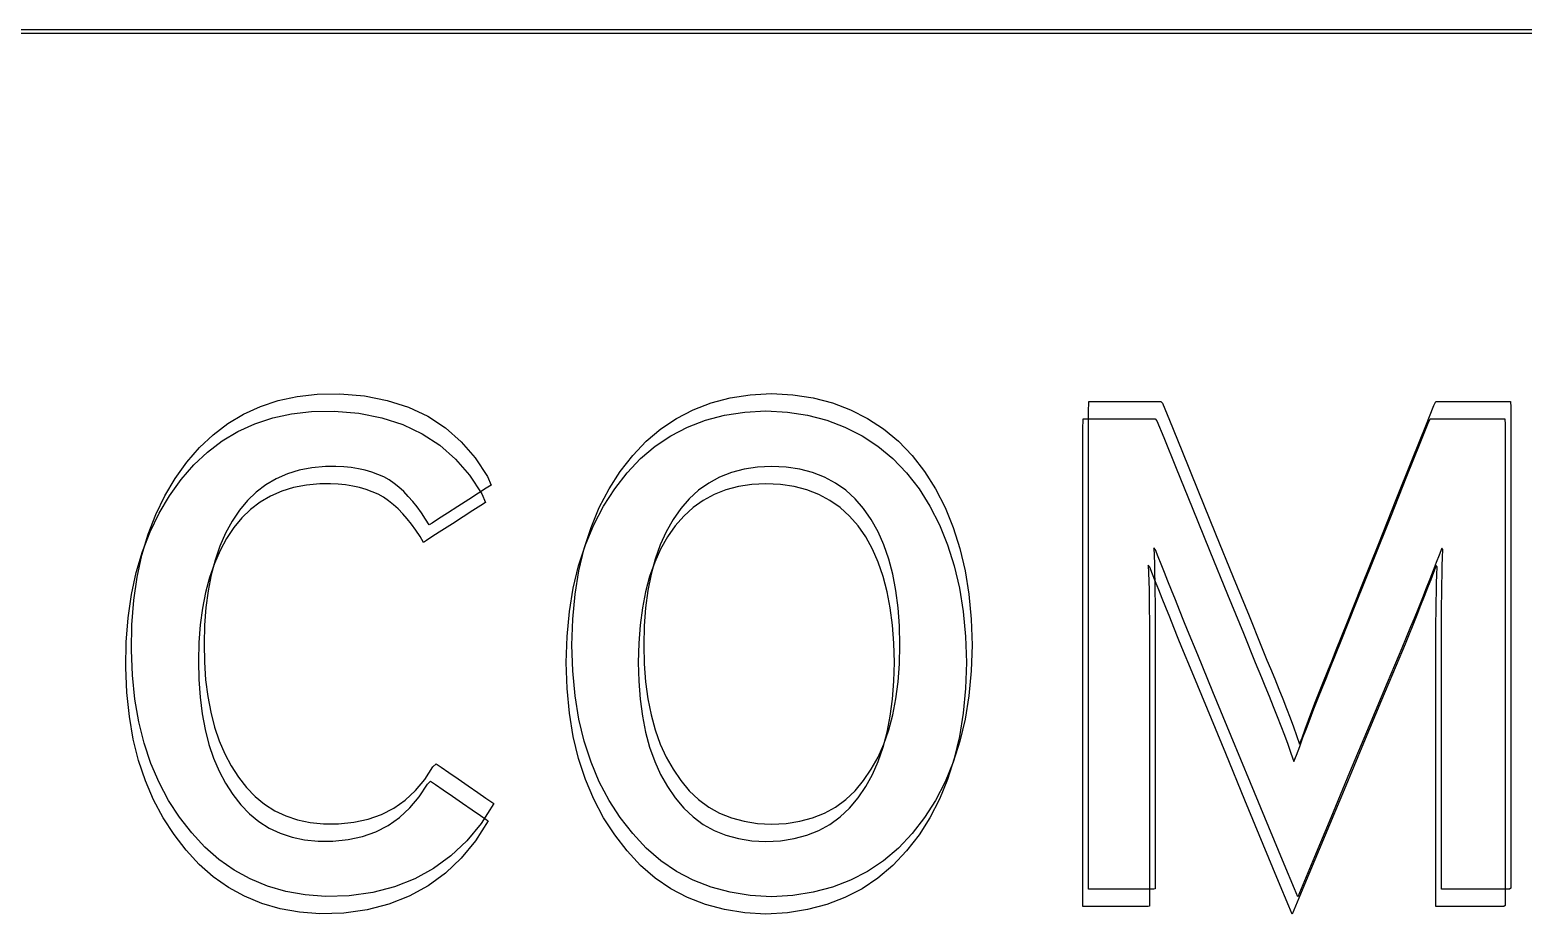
# Model space of a CAD drawing. Extents: x 1 to 47.7, y 0.2 to 35.
# Drawn here: x 15.5088 to 15.8657, y 13.2029 to 13.4144 of the extents above; entities that cross this region are included whole.
import ezdxf

# ---------------------------------------------------------------- set-up
doc = ezdxf.new("R2010")
doc.units = 0
doc.header["$MEASUREMENT"] = 0
for name, color, linetype in [('4_1__5U__UP_TO_TWO_IO_BOAR', 7, 'CONTINUOUS'), ('4_2__5U__FRONT_PANEL_W_24_', 7, 'CONTINUOUS'), ('5_1___24__TARGET_LEDS___12', 7, 'CONTINUOUS')]:
    doc.layers.add(name, color=color, linetype=linetype)

msp = doc.modelspace()

# ---------------------------------------------------------------- linework, layer by layer
at = {"layer": '4_1__5U__UP_TO_TWO_IO_BOAR'}
msp.add_lwpolyline([(15.95687, 13.41359), (15.75912, 13.41359), (15.54988, 13.41359), (15.34926, 13.41359)], dxfattribs=at)
for points in [[(15.61968, 13.22938), (15.61663, 13.22465), (15.61322, 13.22048), (15.60944, 13.21687), (15.6053, 13.21383), (15.6008, 13.21135), (15.59594, 13.20944), (15.59072, 13.20809), (15.58513, 13.2073), (15.57947, 13.20712), (15.57458, 13.20754), (15.56995, 13.20838), (15.56557, 13.20965), (15.56144, 13.21134), (15.55757, 13.21346), (15.55395, 13.216), (15.55058, 13.21897), (15.54747, 13.22236), (15.54457, 13.22611), (15.54195, 13.23011), (15.53967, 13.23439), (15.53772, 13.23896), (15.53611, 13.24382), (15.53484, 13.24895), (15.5339, 13.25437), (15.53329, 13.26008), (15.53303, 13.26607), (15.53315, 13.27216), (15.53362, 13.27799), (15.53442, 13.28354), (15.53556, 13.28881), (15.53704, 13.2938), (15.53885, 13.29852), (15.541, 13.30296), (15.54348, 13.30712), (15.54629, 13.31101), (15.54931, 13.31451), (15.55257, 13.3176), (15.55609, 13.32027), (15.55986, 13.32251), (15.56389, 13.32434), (15.56816, 13.32575), (15.57269, 13.32673), (15.57747, 13.3273), (15.58286, 13.3274), (15.58875, 13.32689), (15.59422, 13.32582), (15.59927, 13.32419), (15.60389, 13.322), (15.60809, 13.31924), (15.61187, 13.31593), (15.61523, 13.31205), (15.61816, 13.30761), (15.61901, 13.30554), (15.61788, 13.30482), (15.61601, 13.30361), (15.61367, 13.3021), (15.61111, 13.30045), (15.60862, 13.29885), (15.60647, 13.29746), (15.60491, 13.29645), (15.60423, 13.29601), (15.60338, 13.29739), (15.60238, 13.29891), (15.60136, 13.30032), (15.60031, 13.30164), (15.59924, 13.30286), (15.59814, 13.30399), (15.59701, 13.30502), (15.59586, 13.30596), (15.59467, 13.30679), (15.59335, 13.3075), (15.59195, 13.30812), (15.59048, 13.30866), (15.58893, 13.3091), (15.5873, 13.30946), (15.58559, 13.30974), (15.58381, 13.30992), (15.58194, 13.31002), (15.57944, 13.30999), (15.57621, 13.3097), (15.57317, 13.30911), (15.57032, 13.30824), (15.56766, 13.30707), (15.56518, 13.30562), (15.5629, 13.30388), (15.5608, 13.30185), (15.55889, 13.29954), (15.55714, 13.29691), (15.55557, 13.29403), (15.55421, 13.29093), (15.55306, 13.2876), (15.55211, 13.28405), (15.55137, 13.28028), (15.55084, 13.27628), (15.55052, 13.27205), (15.5504, 13.2676), (15.55049, 13.26318), (15.55079, 13.25897), (15.55129, 13.25499), (15.552, 13.25123), (15.55292, 13.24768), (15.55405, 13.24436), (15.55538, 13.24126), (15.55692, 13.23837), (15.55865, 13.23569), (15.56053, 13.23322), (15.56261, 13.23106), (15.56487, 13.2292), (15.56732, 13.22765), (15.56996, 13.22641), (15.57278, 13.22548), (15.5758, 13.22485), (15.579, 13.22453), (15.58257, 13.22453), (15.58623, 13.2249), (15.58964, 13.22565), (15.59282, 13.22679), (15.59576, 13.2283), (15.59847, 13.2302), (15.60093, 13.23249), (15.60316, 13.23515), (15.60514, 13.2382), (15.60591, 13.23889), (15.60707, 13.23809), (15.6089, 13.23682), (15.61114, 13.23528), (15.61354, 13.23362), (15.61585, 13.23203), (15.61781, 13.23067), (15.61917, 13.22973)], [(15.734, 13.2673), (15.73379, 13.26109), (15.73324, 13.25518), (15.73234, 13.24958), (15.7311, 13.24427), (15.72951, 13.23926), (15.72757, 13.23455), (15.7253, 13.23014), (15.72267, 13.22603), (15.71969, 13.22219), (15.71641, 13.21873), (15.71286, 13.21572), (15.70905, 13.21316), (15.70498, 13.21105), (15.70065, 13.20938), (15.69605, 13.20817), (15.6912, 13.2074), (15.68608, 13.20708), (15.681, 13.2074), (15.67619, 13.20817), (15.67164, 13.20938), (15.66736, 13.21105), (15.66335, 13.21316), (15.6596, 13.21572), (15.65612, 13.21873), (15.6529, 13.22219), (15.64992, 13.22603), (15.64723, 13.23014), (15.6449, 13.23455), (15.64292, 13.23926), (15.64129, 13.24427), (15.64002, 13.24958), (15.6391, 13.25518), (15.63853, 13.26109), (15.63832, 13.2673), (15.63853, 13.27351), (15.6391, 13.27943), (15.64002, 13.28505), (15.64129, 13.29039), (15.64292, 13.29543), (15.6449, 13.30017), (15.64723, 13.30463), (15.64992, 13.30879), (15.6529, 13.31263), (15.65612, 13.31603), (15.6596, 13.31899), (15.66335, 13.32151), (15.66736, 13.32358), (15.67164, 13.32521), (15.67619, 13.3264), (15.681, 13.32714), (15.68608, 13.32744), (15.6912, 13.32714), (15.69605, 13.3264), (15.70065, 13.32521), (15.70498, 13.32358), (15.70905, 13.32151), (15.71286, 13.31899), (15.71641, 13.31603), (15.71969, 13.31263), (15.72267, 13.30879), (15.7253, 13.30463), (15.72757, 13.30017), (15.72951, 13.29543), (15.7311, 13.29039), (15.73234, 13.28505), (15.73324, 13.27943), (15.73379, 13.27351)], [(15.84623, 13.2089), (15.84623, 13.21112), (15.84623, 13.21705), (15.84623, 13.2256), (15.84623, 13.23567), (15.84623, 13.24616), (15.84623, 13.25598), (15.84623, 13.26404), (15.84623, 13.26924), (15.84623, 13.27126), (15.84624, 13.27411), (15.84625, 13.27682), (15.84628, 13.27939), (15.84631, 13.28182), (15.84635, 13.28411), (15.8464, 13.28626), (15.84645, 13.28827), (15.84652, 13.29014), (15.8463, 13.29044), (15.84567, 13.28879), (15.84498, 13.28702), (15.84423, 13.28511), (15.84343, 13.28307), (15.84257, 13.28091), (15.84166, 13.27861), (15.84069, 13.27618), (15.83966, 13.27362), (15.83885, 13.27166), (15.83671, 13.26654), (15.83324, 13.25824), (15.82893, 13.24794), (15.82427, 13.2368), (15.81975, 13.22598), (15.81585, 13.21665), (15.81306, 13.20997), (15.81186, 13.20711), (15.81107, 13.20896), (15.80862, 13.21489), (15.80497, 13.22373), (15.80059, 13.23432), (15.79598, 13.24549), (15.7916, 13.25608), (15.78795, 13.26493), (15.7855, 13.27086), (15.7846, 13.27303), (15.78358, 13.27562), (15.7826, 13.27808), (15.78168, 13.28041), (15.78081, 13.2826), (15.77999, 13.28467), (15.77923, 13.2866), (15.77852, 13.28841), (15.77786, 13.29008), (15.77748, 13.29054), (15.77754, 13.2887), (15.7776, 13.28672), (15.77765, 13.2846), (15.77769, 13.28234), (15.77773, 13.27994), (15.77775, 13.2774), (15.77777, 13.27472), (15.77778, 13.27191), (15.77778, 13.2699), (15.77778, 13.26548), (15.77778, 13.25796), (15.77778, 13.24844), (15.77778, 13.238), (15.77778, 13.22774), (15.77778, 13.21877), (15.77778, 13.21216), (15.77778, 13.20902), (15.77742, 13.2089), (15.77608, 13.2089), (15.774, 13.2089), (15.77147, 13.2089), (15.76876, 13.2089), (15.76616, 13.2089), (15.76396, 13.2089), (15.76243, 13.2089), (15.76185, 13.2089), (15.76185, 13.2131), (15.76185, 13.22431), (15.76185, 13.24047), (15.76185, 13.2595), (15.76185, 13.27934), (15.76185, 13.29791), (15.76185, 13.31315), (15.76185, 13.32298), (15.76189, 13.32557), (15.76278, 13.32557), (15.76465, 13.32557), (15.76719, 13.32557), (15.7701, 13.32557), (15.77306, 13.32557), (15.77575, 13.32557), (15.77788, 13.32557), (15.77914, 13.32557), (15.77953, 13.32511), (15.78117, 13.32107), (15.78413, 13.3138), (15.78796, 13.30437), (15.79222, 13.29391), (15.79645, 13.28351), (15.80021, 13.27427), (15.80305, 13.26729), (15.80451, 13.26369), (15.80534, 13.26171), (15.80638, 13.2592), (15.80736, 13.25676), (15.8083, 13.25439), (15.80919, 13.25209), (15.81004, 13.24986), (15.81083, 13.24771), (15.81157, 13.24563), (15.81226, 13.24361), (15.81295, 13.24514), (15.81367, 13.24718), (15.81445, 13.2493), (15.81527, 13.2515), (15.81614, 13.25379), (15.81706, 13.25615), (15.81803, 13.25859), (15.81904, 13.26112), (15.81999, 13.26346), (15.82107, 13.26616), (15.82359, 13.27248), (15.82712, 13.28131), (15.83121, 13.29155), (15.83542, 13.3021), (15.83931, 13.31185), (15.84245, 13.3197), (15.84439, 13.32455), (15.84487, 13.32557), (15.84592, 13.32557), (15.84794, 13.32557), (15.85062, 13.32557), (15.85364, 13.32557), (15.85667, 13.32557), (15.8594, 13.32557), (15.86152, 13.32557), (15.86269, 13.32557), (15.86282, 13.32423), (15.86282, 13.31588), (15.86282, 13.30166), (15.86282, 13.28365), (15.86282, 13.26391), (15.86282, 13.24452), (15.86282, 13.22755), (15.86282, 13.21506), (15.86282, 13.20912), (15.86245, 13.2089), (15.86105, 13.2089), (15.85889, 13.2089), (15.85625, 13.2089), (15.85343, 13.2089), (15.85072, 13.2089), (15.84842, 13.2089), (15.84683, 13.2089)], [(15.71677, 13.2673), (15.71666, 13.27188), (15.71634, 13.27623), (15.71581, 13.28034), (15.71506, 13.28421), (15.71409, 13.28784), (15.71292, 13.29124), (15.71153, 13.2944), (15.70992, 13.29733), (15.70809, 13.29998), (15.70605, 13.3023), (15.70381, 13.30432), (15.70136, 13.30603), (15.69871, 13.30744), (15.69586, 13.30855), (15.6928, 13.30935), (15.68954, 13.30984), (15.68608, 13.31003), (15.68268, 13.30984), (15.67949, 13.30935), (15.67648, 13.30855), (15.67367, 13.30744), (15.67106, 13.30603), (15.66864, 13.30432), (15.66641, 13.3023), (15.66438, 13.29998), (15.66254, 13.29733), (15.6609, 13.2944), (15.65948, 13.29124), (15.65828, 13.28784), (15.65729, 13.28421), (15.65653, 13.28034), (15.65598, 13.27623), (15.65565, 13.27188), (15.65554, 13.2673), (15.65565, 13.26277), (15.65598, 13.25848), (15.65653, 13.25442), (15.65729, 13.25059), (15.65828, 13.24699), (15.65948, 13.24362), (15.6609, 13.24049), (15.66254, 13.23759), (15.66438, 13.23489), (15.66641, 13.23245), (15.66864, 13.23034), (15.67106, 13.22855), (15.67367, 13.22709), (15.67648, 13.22595), (15.67949, 13.22514), (15.68268, 13.22465), (15.68608, 13.22449), (15.68954, 13.22465), (15.6928, 13.22514), (15.69586, 13.22595), (15.69871, 13.22709), (15.70136, 13.22855), (15.70381, 13.23034), (15.70605, 13.23245), (15.70809, 13.23489), (15.70992, 13.23759), (15.71153, 13.24049), (15.71292, 13.24362), (15.71409, 13.24699), (15.71506, 13.25059), (15.71581, 13.25442), (15.71634, 13.25848), (15.71666, 13.26277)]]:
    msp.add_lwpolyline(points, close=True, dxfattribs=at)
at = {"layer": '4_2__5U__FRONT_PANEL_W_24_'}
msp.add_lwpolyline([(15.95466, 13.41444), (15.75691, 13.41444), (15.54767, 13.41444), (15.34705, 13.41444)], dxfattribs=at)
for points in [[(15.61834, 13.22523), (15.61529, 13.22049), (15.61188, 13.21633), (15.6081, 13.21272), (15.60396, 13.20968), (15.59946, 13.2072), (15.5946, 13.20529), (15.58938, 13.20394), (15.58379, 13.20315), (15.57812, 13.20297), (15.57324, 13.20339), (15.56861, 13.20423), (15.56423, 13.2055), (15.5601, 13.20719), (15.55623, 13.20931), (15.55261, 13.21185), (15.54924, 13.21482), (15.54613, 13.21821), (15.54323, 13.22196), (15.54061, 13.22596), (15.53833, 13.23024), (15.53638, 13.23481), (15.53477, 13.23967), (15.53349, 13.2448), (15.53256, 13.25022), (15.53195, 13.25593), (15.53168, 13.26192), (15.5318, 13.26801), (15.53227, 13.27384), (15.53308, 13.27939), (15.53422, 13.28466), (15.5357, 13.28965), (15.53751, 13.29437), (15.53966, 13.29881), (15.54214, 13.30297), (15.54495, 13.30686), (15.54796, 13.31036), (15.55123, 13.31345), (15.55475, 13.31612), (15.55852, 13.31836), (15.56254, 13.32019), (15.56682, 13.3216), (15.57135, 13.32258), (15.57613, 13.32315), (15.58151, 13.32325), (15.58741, 13.32274), (15.59288, 13.32167), (15.59793, 13.32004), (15.60255, 13.31785), (15.60675, 13.31509), (15.61053, 13.31178), (15.61388, 13.3079), (15.61681, 13.30345), (15.61766, 13.30139), (15.61654, 13.30067), (15.61467, 13.29946), (15.61233, 13.29795), (15.60977, 13.2963), (15.60728, 13.2947), (15.60512, 13.2933), (15.60357, 13.2923), (15.60289, 13.29186), (15.60204, 13.29324), (15.60104, 13.29475), (15.60002, 13.29617), (15.59897, 13.29749), (15.59789, 13.29871), (15.59679, 13.29984), (15.59566, 13.30087), (15.5945, 13.30181), (15.59331, 13.30264), (15.592, 13.30335), (15.59061, 13.30397), (15.58913, 13.30451), (15.58759, 13.30495), (15.58596, 13.30531), (15.58425, 13.30559), (15.58246, 13.30577), (15.5806, 13.30587), (15.5781, 13.30584), (15.57487, 13.30555), (15.57183, 13.30496), (15.56898, 13.30409), (15.56632, 13.30292), (15.56384, 13.30147), (15.56155, 13.29973), (15.55946, 13.2977), (15.55755, 13.29539), (15.55579, 13.29276), (15.55423, 13.28988), (15.55287, 13.28678), (15.55172, 13.28345), (15.55077, 13.2799), (15.55003, 13.27612), (15.5495, 13.27213), (15.54918, 13.2679), (15.54906, 13.26345), (15.54915, 13.25903), (15.54945, 13.25482), (15.54995, 13.25084), (15.55066, 13.24708), (15.55158, 13.24353), (15.5527, 13.24021), (15.55403, 13.23711), (15.55557, 13.23422), (15.55731, 13.23154), (15.55919, 13.22907), (15.56126, 13.22691), (15.56352, 13.22505), (15.56597, 13.2235), (15.56861, 13.22226), (15.57144, 13.22132), (15.57445, 13.2207), (15.57766, 13.22038), (15.58123, 13.22038), (15.58488, 13.22075), (15.5883, 13.2215), (15.59148, 13.22264), (15.59442, 13.22415), (15.59712, 13.22605), (15.59959, 13.22834), (15.60181, 13.231), (15.6038, 13.23405), (15.60457, 13.23474), (15.60573, 13.23394), (15.60756, 13.23267), (15.6098, 13.23113), (15.6122, 13.22947), (15.61451, 13.22788), (15.61647, 13.22652), (15.61783, 13.22558)], [(15.73265, 13.26315), (15.73245, 13.25694), (15.73189, 13.25103), (15.731, 13.24543), (15.72975, 13.24012), (15.72817, 13.23511), (15.72623, 13.2304), (15.72395, 13.22599), (15.72133, 13.22188), (15.71834, 13.21804), (15.71506, 13.21458), (15.71151, 13.21157), (15.7077, 13.20901), (15.70363, 13.2069), (15.6993, 13.20523), (15.6947, 13.20402), (15.68985, 13.20325), (15.68473, 13.20293), (15.67966, 13.20325), (15.67485, 13.20402), (15.6703, 13.20523), (15.66602, 13.2069), (15.66201, 13.20901), (15.65826, 13.21157), (15.65477, 13.21458), (15.65156, 13.21804), (15.64858, 13.22188), (15.64589, 13.22599), (15.64355, 13.2304), (15.64157, 13.23511), (15.63995, 13.24012), (15.63867, 13.24543), (15.63775, 13.25103), (15.63719, 13.25694), (15.63698, 13.26315), (15.63719, 13.26936), (15.63775, 13.27528), (15.63867, 13.2809), (15.63995, 13.28624), (15.64157, 13.29128), (15.64355, 13.29602), (15.64589, 13.30048), (15.64858, 13.30464), (15.65156, 13.30848), (15.65477, 13.31188), (15.65826, 13.31484), (15.66201, 13.31736), (15.66602, 13.31943), (15.6703, 13.32106), (15.67485, 13.32225), (15.67966, 13.32299), (15.68473, 13.32329), (15.68985, 13.32299), (15.6947, 13.32225), (15.6993, 13.32106), (15.70363, 13.31943), (15.7077, 13.31736), (15.71151, 13.31484), (15.71506, 13.31188), (15.71834, 13.30848), (15.72133, 13.30464), (15.72395, 13.30048), (15.72623, 13.29602), (15.72817, 13.29128), (15.72975, 13.28624), (15.731, 13.2809), (15.73189, 13.27528), (15.73245, 13.26936)], [(15.84489, 13.20475), (15.84489, 13.20697), (15.84489, 13.2129), (15.84489, 13.22145), (15.84489, 13.23152), (15.84489, 13.24201), (15.84489, 13.25183), (15.84489, 13.25989), (15.84489, 13.26509), (15.84489, 13.26711), (15.8449, 13.26996), (15.84491, 13.27267), (15.84493, 13.27524), (15.84496, 13.27767), (15.845, 13.27996), (15.84505, 13.28211), (15.84511, 13.28412), (15.84517, 13.28599), (15.84495, 13.28629), (15.84432, 13.28464), (15.84364, 13.28287), (15.84289, 13.28096), (15.84209, 13.27892), (15.84123, 13.27676), (15.84031, 13.27446), (15.83934, 13.27203), (15.83831, 13.26947), (15.83751, 13.26751), (15.83537, 13.26239), (15.8319, 13.25409), (15.82759, 13.24379), (15.82293, 13.23265), (15.81841, 13.22183), (15.81451, 13.2125), (15.81171, 13.20582), (15.81052, 13.20296), (15.80973, 13.20481), (15.80728, 13.21074), (15.80363, 13.21958), (15.79925, 13.23017), (15.79464, 13.24134), (15.79026, 13.25193), (15.78661, 13.26078), (15.78416, 13.2667), (15.78326, 13.26888), (15.78223, 13.27147), (15.78126, 13.27393), (15.78034, 13.27626), (15.77947, 13.27845), (15.77865, 13.28052), (15.77789, 13.28245), (15.77718, 13.28426), (15.77652, 13.28593), (15.77613, 13.28639), (15.7762, 13.28455), (15.77626, 13.28257), (15.77631, 13.28045), (15.77635, 13.27819), (15.77638, 13.27579), (15.77641, 13.27325), (15.77643, 13.27057), (15.77643, 13.26776), (15.77644, 13.26575), (15.77644, 13.26133), (15.77644, 13.25381), (15.77644, 13.24429), (15.77644, 13.23385), (15.77644, 13.22359), (15.77644, 13.21461), (15.77644, 13.20801), (15.77644, 13.20487), (15.77608, 13.20475), (15.77474, 13.20475), (15.77266, 13.20475), (15.77013, 13.20475), (15.76742, 13.20475), (15.76482, 13.20475), (15.76261, 13.20475), (15.76108, 13.20475), (15.76051, 13.20475), (15.76051, 13.20895), (15.76051, 13.22016), (15.76051, 13.23632), (15.76051, 13.25535), (15.76051, 13.27519), (15.76051, 13.29376), (15.76051, 13.309), (15.76051, 13.31883), (15.76054, 13.32142), (15.76143, 13.32142), (15.76331, 13.32142), (15.76585, 13.32142), (15.76876, 13.32142), (15.77171, 13.32142), (15.77441, 13.32142), (15.77654, 13.32142), (15.77779, 13.32142), (15.77818, 13.32096), (15.77982, 13.31692), (15.78278, 13.30964), (15.78662, 13.30022), (15.79088, 13.28976), (15.79511, 13.27935), (15.79887, 13.27012), (15.8017, 13.26314), (15.80317, 13.25954), (15.804, 13.25756), (15.80503, 13.25505), (15.80602, 13.25261), (15.80696, 13.25024), (15.80785, 13.24794), (15.80869, 13.24571), (15.80948, 13.24356), (15.81023, 13.24147), (15.81092, 13.23946), (15.8116, 13.24099), (15.81233, 13.24303), (15.81311, 13.24515), (15.81393, 13.24735), (15.8148, 13.24964), (15.81572, 13.252), (15.81668, 13.25444), (15.81769, 13.25697), (15.81864, 13.25931), (15.81972, 13.26201), (15.82225, 13.26833), (15.82577, 13.27716), (15.82986, 13.2874), (15.83408, 13.29795), (15.83797, 13.3077), (15.84111, 13.31555), (15.84304, 13.3204), (15.84353, 13.32142), (15.84457, 13.32142), (15.8466, 13.32142), (15.84928, 13.32142), (15.85229, 13.32142), (15.85533, 13.32142), (15.85806, 13.32142), (15.86017, 13.32142), (15.86134, 13.32142), (15.86148, 13.32008), (15.86148, 13.31172), (15.86148, 13.29751), (15.86148, 13.2795), (15.86148, 13.25976), (15.86148, 13.24037), (15.86148, 13.2234), (15.86148, 13.21091), (15.86148, 13.20497), (15.86111, 13.20475), (15.85971, 13.20475), (15.85755, 13.20475), (15.8549, 13.20475), (15.85208, 13.20475), (15.84938, 13.20475), (15.84708, 13.20475), (15.84549, 13.20475)], [(15.71543, 13.26315), (15.71532, 13.26773), (15.715, 13.27208), (15.71446, 13.27619), (15.71371, 13.28006), (15.71275, 13.28369), (15.71157, 13.28709), (15.71018, 13.29025), (15.70858, 13.29318), (15.70675, 13.29582), (15.70471, 13.29815), (15.70247, 13.30017), (15.70002, 13.30188), (15.69737, 13.30329), (15.69452, 13.3044), (15.69146, 13.3052), (15.6882, 13.30569), (15.68473, 13.30588), (15.68134, 13.30569), (15.67814, 13.3052), (15.67514, 13.3044), (15.67233, 13.30329), (15.66972, 13.30188), (15.6673, 13.30017), (15.66507, 13.29815), (15.66304, 13.29582), (15.66119, 13.29318), (15.65956, 13.29025), (15.65814, 13.28709), (15.65693, 13.28369), (15.65595, 13.28006), (15.65519, 13.27619), (15.65464, 13.27208), (15.65431, 13.26773), (15.6542, 13.26315), (15.65431, 13.25862), (15.65464, 13.25433), (15.65519, 13.25027), (15.65595, 13.24644), (15.65693, 13.24284), (15.65814, 13.23947), (15.65956, 13.23634), (15.66119, 13.23344), (15.66304, 13.23074), (15.66507, 13.2283), (15.6673, 13.22619), (15.66972, 13.2244), (15.67233, 13.22294), (15.67514, 13.2218), (15.67814, 13.22099), (15.68134, 13.2205), (15.68473, 13.22034), (15.6882, 13.2205), (15.69146, 13.22099), (15.69452, 13.2218), (15.69737, 13.22294), (15.70002, 13.2244), (15.70247, 13.22619), (15.70471, 13.2283), (15.70675, 13.23074), (15.70858, 13.23344), (15.71018, 13.23634), (15.71157, 13.23947), (15.71275, 13.24284), (15.71371, 13.24644), (15.71446, 13.25027), (15.715, 13.25433), (15.71532, 13.25862)]]:
    msp.add_lwpolyline(points, close=True, dxfattribs=at)
at = {"layer": '5_1___24__TARGET_LEDS___12'}
msp.add_lwpolyline([(15.95466, 13.41444), (15.75691, 13.41444), (15.54767, 13.41444), (15.34705, 13.41444)], dxfattribs=at)
for points in [[(15.61834, 13.22523), (15.61529, 13.22049), (15.61188, 13.21633), (15.6081, 13.21272), (15.60396, 13.20968), (15.59946, 13.2072), (15.5946, 13.20529), (15.58938, 13.20394), (15.58379, 13.20315), (15.57812, 13.20297), (15.57324, 13.20339), (15.56861, 13.20423), (15.56423, 13.2055), (15.5601, 13.20719), (15.55623, 13.20931), (15.55261, 13.21185), (15.54924, 13.21482), (15.54613, 13.21821), (15.54323, 13.22196), (15.54061, 13.22596), (15.53833, 13.23024), (15.53638, 13.23481), (15.53477, 13.23967), (15.53349, 13.2448), (15.53256, 13.25022), (15.53195, 13.25593), (15.53168, 13.26192), (15.5318, 13.26801), (15.53227, 13.27384), (15.53308, 13.27939), (15.53422, 13.28466), (15.5357, 13.28965), (15.53751, 13.29437), (15.53966, 13.29881), (15.54214, 13.30297), (15.54495, 13.30686), (15.54796, 13.31036), (15.55123, 13.31345), (15.55475, 13.31612), (15.55852, 13.31836), (15.56254, 13.32019), (15.56682, 13.3216), (15.57135, 13.32258), (15.57613, 13.32315), (15.58151, 13.32325), (15.58741, 13.32274), (15.59288, 13.32167), (15.59793, 13.32004), (15.60255, 13.31785), (15.60675, 13.31509), (15.61053, 13.31178), (15.61388, 13.3079), (15.61681, 13.30345), (15.61766, 13.30139), (15.61654, 13.30067), (15.61467, 13.29946), (15.61233, 13.29795), (15.60977, 13.2963), (15.60728, 13.2947), (15.60512, 13.2933), (15.60357, 13.2923), (15.60289, 13.29186), (15.60204, 13.29324), (15.60104, 13.29475), (15.60002, 13.29617), (15.59897, 13.29749), (15.59789, 13.29871), (15.59679, 13.29984), (15.59566, 13.30087), (15.5945, 13.30181), (15.59331, 13.30264), (15.592, 13.30335), (15.59061, 13.30397), (15.58913, 13.30451), (15.58759, 13.30495), (15.58596, 13.30531), (15.58425, 13.30559), (15.58246, 13.30577), (15.5806, 13.30587), (15.5781, 13.30584), (15.57487, 13.30555), (15.57183, 13.30496), (15.56898, 13.30409), (15.56632, 13.30292), (15.56384, 13.30147), (15.56155, 13.29973), (15.55946, 13.2977), (15.55755, 13.29539), (15.55579, 13.29276), (15.55423, 13.28988), (15.55287, 13.28678), (15.55172, 13.28345), (15.55077, 13.2799), (15.55003, 13.27612), (15.5495, 13.27213), (15.54918, 13.2679), (15.54906, 13.26345), (15.54915, 13.25903), (15.54945, 13.25482), (15.54995, 13.25084), (15.55066, 13.24708), (15.55158, 13.24353), (15.5527, 13.24021), (15.55403, 13.23711), (15.55557, 13.23422), (15.55731, 13.23154), (15.55919, 13.22907), (15.56126, 13.22691), (15.56352, 13.22505), (15.56597, 13.2235), (15.56861, 13.22226), (15.57144, 13.22132), (15.57445, 13.2207), (15.57766, 13.22038), (15.58123, 13.22038), (15.58488, 13.22075), (15.5883, 13.2215), (15.59148, 13.22264), (15.59442, 13.22415), (15.59712, 13.22605), (15.59959, 13.22834), (15.60181, 13.231), (15.6038, 13.23405), (15.60457, 13.23474), (15.60573, 13.23394), (15.60756, 13.23267), (15.6098, 13.23113), (15.6122, 13.22947), (15.61451, 13.22788), (15.61647, 13.22652), (15.61783, 13.22558)], [(15.73265, 13.26315), (15.73245, 13.25694), (15.73189, 13.25103), (15.731, 13.24543), (15.72975, 13.24012), (15.72817, 13.23511), (15.72623, 13.2304), (15.72395, 13.22599), (15.72133, 13.22188), (15.71834, 13.21804), (15.71506, 13.21458), (15.71151, 13.21157), (15.7077, 13.20901), (15.70363, 13.2069), (15.6993, 13.20523), (15.6947, 13.20402), (15.68985, 13.20325), (15.68473, 13.20293), (15.67966, 13.20325), (15.67485, 13.20402), (15.6703, 13.20523), (15.66602, 13.2069), (15.66201, 13.20901), (15.65826, 13.21157), (15.65477, 13.21458), (15.65156, 13.21804), (15.64858, 13.22188), (15.64589, 13.22599), (15.64355, 13.2304), (15.64157, 13.23511), (15.63995, 13.24012), (15.63867, 13.24543), (15.63775, 13.25103), (15.63719, 13.25694), (15.63698, 13.26315), (15.63719, 13.26936), (15.63775, 13.27528), (15.63867, 13.2809), (15.63995, 13.28624), (15.64157, 13.29128), (15.64355, 13.29602), (15.64589, 13.30048), (15.64858, 13.30464), (15.65156, 13.30848), (15.65477, 13.31188), (15.65826, 13.31484), (15.66201, 13.31736), (15.66602, 13.31943), (15.6703, 13.32106), (15.67485, 13.32225), (15.67966, 13.32299), (15.68473, 13.32329), (15.68985, 13.32299), (15.6947, 13.32225), (15.6993, 13.32106), (15.70363, 13.31943), (15.7077, 13.31736), (15.71151, 13.31484), (15.71506, 13.31188), (15.71834, 13.30848), (15.72133, 13.30464), (15.72395, 13.30048), (15.72623, 13.29602), (15.72817, 13.29128), (15.72975, 13.28624), (15.731, 13.2809), (15.73189, 13.27528), (15.73245, 13.26936)], [(15.84489, 13.20475), (15.84489, 13.20697), (15.84489, 13.2129), (15.84489, 13.22145), (15.84489, 13.23152), (15.84489, 13.24201), (15.84489, 13.25183), (15.84489, 13.25989), (15.84489, 13.26509), (15.84489, 13.26711), (15.8449, 13.26996), (15.84491, 13.27267), (15.84493, 13.27524), (15.84496, 13.27767), (15.845, 13.27996), (15.84505, 13.28211), (15.84511, 13.28412), (15.84517, 13.28599), (15.84495, 13.28629), (15.84432, 13.28464), (15.84364, 13.28287), (15.84289, 13.28096), (15.84209, 13.27892), (15.84123, 13.27676), (15.84031, 13.27446), (15.83934, 13.27203), (15.83831, 13.26947), (15.83751, 13.26751), (15.83537, 13.26239), (15.8319, 13.25409), (15.82759, 13.24379), (15.82293, 13.23265), (15.81841, 13.22183), (15.81451, 13.2125), (15.81171, 13.20582), (15.81052, 13.20296), (15.80973, 13.20481), (15.80728, 13.21074), (15.80363, 13.21958), (15.79925, 13.23017), (15.79464, 13.24134), (15.79026, 13.25193), (15.78661, 13.26078), (15.78416, 13.2667), (15.78326, 13.26888), (15.78223, 13.27147), (15.78126, 13.27393), (15.78034, 13.27626), (15.77947, 13.27845), (15.77865, 13.28052), (15.77789, 13.28245), (15.77718, 13.28426), (15.77652, 13.28593), (15.77613, 13.28639), (15.7762, 13.28455), (15.77626, 13.28257), (15.77631, 13.28045), (15.77635, 13.27819), (15.77638, 13.27579), (15.77641, 13.27325), (15.77643, 13.27057), (15.77643, 13.26776), (15.77644, 13.26575), (15.77644, 13.26133), (15.77644, 13.25381), (15.77644, 13.24429), (15.77644, 13.23385), (15.77644, 13.22359), (15.77644, 13.21461), (15.77644, 13.20801), (15.77644, 13.20487), (15.77608, 13.20475), (15.77474, 13.20475), (15.77266, 13.20475), (15.77013, 13.20475), (15.76742, 13.20475), (15.76482, 13.20475), (15.76261, 13.20475), (15.76108, 13.20475), (15.76051, 13.20475), (15.76051, 13.20895), (15.76051, 13.22016), (15.76051, 13.23632), (15.76051, 13.25535), (15.76051, 13.27519), (15.76051, 13.29376), (15.76051, 13.309), (15.76051, 13.31883), (15.76054, 13.32142), (15.76143, 13.32142), (15.76331, 13.32142), (15.76585, 13.32142), (15.76876, 13.32142), (15.77171, 13.32142), (15.77441, 13.32142), (15.77654, 13.32142), (15.77779, 13.32142), (15.77818, 13.32096), (15.77982, 13.31692), (15.78278, 13.30964), (15.78662, 13.30022), (15.79088, 13.28976), (15.79511, 13.27935), (15.79887, 13.27012), (15.8017, 13.26314), (15.80317, 13.25954), (15.804, 13.25756), (15.80503, 13.25505), (15.80602, 13.25261), (15.80696, 13.25024), (15.80785, 13.24794), (15.80869, 13.24571), (15.80948, 13.24356), (15.81023, 13.24147), (15.81092, 13.23946), (15.8116, 13.24099), (15.81233, 13.24303), (15.81311, 13.24515), (15.81393, 13.24735), (15.8148, 13.24964), (15.81572, 13.252), (15.81668, 13.25444), (15.81769, 13.25697), (15.81864, 13.25931), (15.81972, 13.26201), (15.82225, 13.26833), (15.82577, 13.27716), (15.82986, 13.2874), (15.83408, 13.29795), (15.83797, 13.3077), (15.84111, 13.31555), (15.84304, 13.3204), (15.84353, 13.32142), (15.84457, 13.32142), (15.8466, 13.32142), (15.84928, 13.32142), (15.85229, 13.32142), (15.85533, 13.32142), (15.85806, 13.32142), (15.86017, 13.32142), (15.86134, 13.32142), (15.86148, 13.32008), (15.86148, 13.31172), (15.86148, 13.29751), (15.86148, 13.2795), (15.86148, 13.25976), (15.86148, 13.24037), (15.86148, 13.2234), (15.86148, 13.21091), (15.86148, 13.20497), (15.86111, 13.20475), (15.85971, 13.20475), (15.85755, 13.20475), (15.8549, 13.20475), (15.85208, 13.20475), (15.84938, 13.20475), (15.84708, 13.20475), (15.84549, 13.20475)], [(15.71543, 13.26315), (15.71532, 13.26773), (15.715, 13.27208), (15.71446, 13.27619), (15.71371, 13.28006), (15.71275, 13.28369), (15.71157, 13.28709), (15.71018, 13.29025), (15.70858, 13.29318), (15.70675, 13.29582), (15.70471, 13.29815), (15.70247, 13.30017), (15.70002, 13.30188), (15.69737, 13.30329), (15.69452, 13.3044), (15.69146, 13.3052), (15.6882, 13.30569), (15.68473, 13.30588), (15.68134, 13.30569), (15.67814, 13.3052), (15.67514, 13.3044), (15.67233, 13.30329), (15.66972, 13.30188), (15.6673, 13.30017), (15.66507, 13.29815), (15.66304, 13.29582), (15.66119, 13.29318), (15.65956, 13.29025), (15.65814, 13.28709), (15.65693, 13.28369), (15.65595, 13.28006), (15.65519, 13.27619), (15.65464, 13.27208), (15.65431, 13.26773), (15.6542, 13.26315), (15.65431, 13.25862), (15.65464, 13.25433), (15.65519, 13.25027), (15.65595, 13.24644), (15.65693, 13.24284), (15.65814, 13.23947), (15.65956, 13.23634), (15.66119, 13.23344), (15.66304, 13.23074), (15.66507, 13.2283), (15.6673, 13.22619), (15.66972, 13.2244), (15.67233, 13.22294), (15.67514, 13.2218), (15.67814, 13.22099), (15.68134, 13.2205), (15.68473, 13.22034), (15.6882, 13.2205), (15.69146, 13.22099), (15.69452, 13.2218), (15.69737, 13.22294), (15.70002, 13.2244), (15.70247, 13.22619), (15.70471, 13.2283), (15.70675, 13.23074), (15.70858, 13.23344), (15.71018, 13.23634), (15.71157, 13.23947), (15.71275, 13.24284), (15.71371, 13.24644), (15.71446, 13.25027), (15.715, 13.25433), (15.71532, 13.25862)]]:
    msp.add_lwpolyline(points, close=True, dxfattribs=at)

doc.saveas('drawing.dxf')
